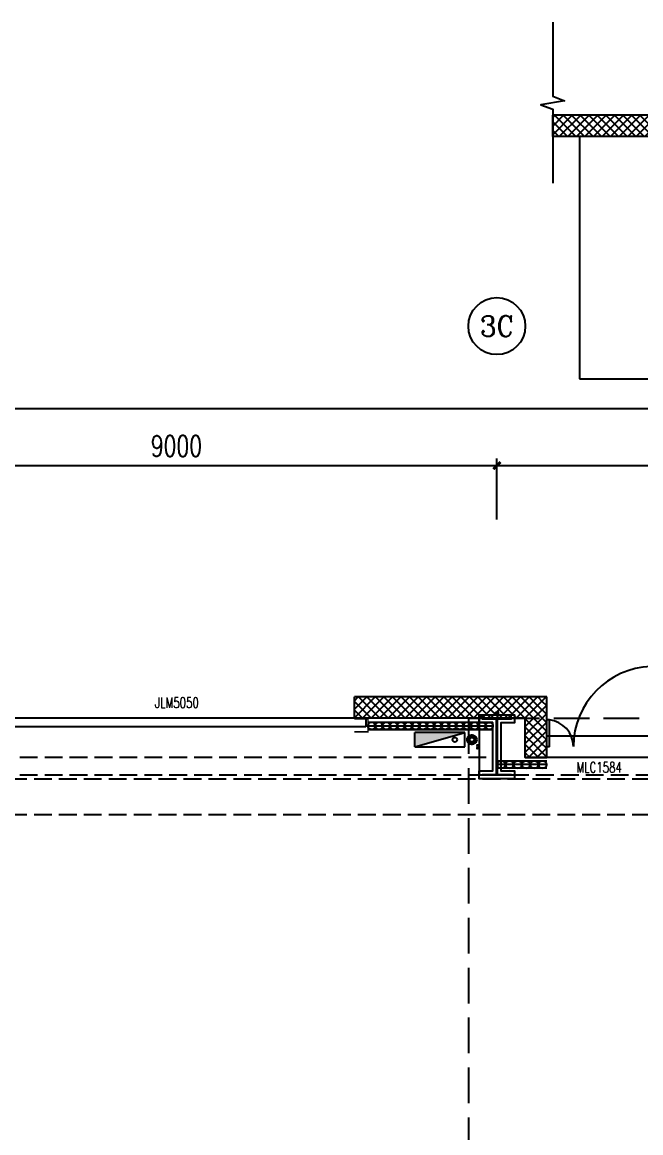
# Model space of a CAD drawing. Extents: x -474411 to 577939, y 0 to 1014176.
# Drawn here: x -153520 to -144832, y 615303 to 630890 of the extents above; entities that cross this region are included whole.
import ezdxf
from ezdxf.enums import TextEntityAlignment as Align

# ---------------------------------------------------------------- set-up
doc = ezdxf.new("R2010")
doc.units = 0
doc.header["$LTSCALE"] = 1000
doc.header["$MEASUREMENT"] = 0
doc.linetypes.add('10平面$0$DASH', pattern=[0.35, 0.25, -0.1])
doc.linetypes.add('DASH', pattern=[0.35, 0.25, -0.1])
doc.layers.get('Defpoints').update_dxf_attribs({"color": 210})
for name, color, linetype in [('10平面$0$WINDOW', 4, 'Continuous'), ('10平面$0$WINDOW_TEXT', 7, 'Continuous'), ('A-AXIS-D', 1, 'Continuous'), ('A-AXIS-DP', 126, 'Continuous'), ('A-AXIS-SYMB', 3, 'Continuous'), ('A-HATCH-2', 251, 'Continuous'), ('A-SFCE', 30, 'Continuous'), ('A-WINDOW', 140, 'Continuous'), ('AS-COLN', 6, 'Continuous'), ('AS-WALL', 40, 'Continuous'), ('AS-结构边线层', 200, 'Continuous'), ('DIM_SYMB', 3, 'Continuous'), ('PUB_HATCH', 8, 'Continuous'), ('PUB_TEXT', 7, 'Continuous'), ('SB_ZF消火栓', 10, 'Continuous')]:
    doc.layers.add(name, color=color, linetype=linetype)
doc.layers.add('LG-ZF消防', color=1, linetype='Continuous', lineweight=60)
doc.styles.add('10平面$0$_TCH_WINDOW', font='SIMPLEX', dxfattribs={"height": 3.5, "bigfont": 'GBCBIG'})
doc.styles.add('_TCH_AXIS', font='COMPLEX', dxfattribs={"bigfont": 'GBCBIG'})
doc.styles.add('_TCH_DIM_T3', font='SIMPLEX', dxfattribs={"width": 0.7058823529411765, "bigfont": 'GBCBIG'})
doc.dimstyles.new('_TCH_ARCH&&10', dxfattribs={"dimtxt": 29.75, "dimasz": 10, "dimexe": 10, "dimexo": 10, "dimgap": 12.625, "dimtad": 1, "dimdec": 0, "dimzin": 0, "dimdsep": 46, "dimtxsty": '_TCH_DIM_T3', "dimblk": 'ARCHTICK', "dimcen": 0.09, "dimclrt": 7, "dimazin": 2, "dimtfac": 1, "dimtdec": 0, "dimtix": 1, "dimtmove": 2, "dimatfit": 3, "dimfxl": 0, "dimtolj": 1, "dimtzin": 0, "dimarcsym": 0})
doc.dimstyles.new('_TCH_ARCH&&100', dxfattribs={"dimtxt": 297.5, "dimasz": 100, "dimexe": 100, "dimexo": 100, "dimgap": 126.25, "dimtad": 1, "dimdec": 0, "dimzin": 0, "dimdsep": 46, "dimtxsty": '_TCH_DIM_T3', "dimblk": 'ARCHTICK', "dimcen": 0.09, "dimclrt": 7, "dimazin": 2, "dimtfac": 1, "dimtdec": 0, "dimtix": 1, "dimtmove": 2, "dimatfit": 3, "dimfxl": 0, "dimtolj": 1, "dimtzin": 0, "dimarcsym": 0})
pattern_1 = [(45, (60, 0), (-60.000060993344, 60.000060993344), []), (135, (60, 0), (-60.000060993344, -60.00006099334399), [])]

# ---------------------------------------------------------------- blocks, each defined once
blk = doc.blocks.new('43243')
at = {"layer": 'AS-结构边线层', "color": 8}
blk.add_lwpolyline([(-131054.5662808516, 594490.0000003761), (-131054.5662690684, 601390.0000004545), (-128054.1844007388, 601389.9999961829), (-128054.1844007388, 621119.7948276863), (-128354.1845132723, 621119.7948276863), (-144354.1845729508, 621119.7948370986), (-144354.1845729506, 620570.0007802901), (-146454.1845523616, 620569.9479983323), (-146454.1845524221, 621119.9479942586), (-155994.1845319238, 621119.9479939769)], dxfattribs=at)
blk = doc.blocks.new('4324324')
at = {"layer": 'A-HATCH-2', "linetype": 'DASH'}
for p, q in [((-294754.1845332207, 620269.9999995283), (-135554.1845319097, 620269.999994776)), ((-294754.1845332207, 619769.9999995284), (-135554.1845319246, 619769.999994776))]:
    blk.add_line(p, q, dxfattribs=at)
blk = doc.blocks.new('_ArchTick')
at = {"color": 0, "linetype": 'ByBlock', "const_width": 0.4}
blk.add_lwpolyline([(-0.5, -0.5), (0.5, 0.5)], dxfattribs=at)
blk = doc.blocks.new('*D1137')
at = {"layer": 'A-AXIS-DP', "color": 0, "lineweight": -2}
for p, q in [((-147054.1845319087, 621129.9999961833), (-147054.1845319087, 621178.7499961833)), ((-147054.1845319087, 621168.7499961833), (-146654.1845319087, 621168.7499961833)), ((-146654.1845319087, 621129.9999961833), (-146654.1845319087, 621178.7499961833))]:
    blk.add_line(p, q, dxfattribs=at)
at = {"layer": 'Defpoints', "color": 0}
for p in [(-146654.1845319087, 621168.7499961833), (-147054.1845319087, 621119.9999961833), (-146654.1845319087, 621119.9999961833)]:
    blk.add_point(p, dxfattribs=at)
at = {"layer": 'A-AXIS-DP', "color": 0, "lineweight": -2, "xscale": 10, "yscale": 10, "zscale": 10, "rotation": 180}
blk.add_blockref('_ArchTick', (-147054.1845319087, 621168.7499961833), dxfattribs=at)
at = {"layer": 'A-AXIS-DP', "color": 0, "lineweight": -2, "xscale": 10, "yscale": 10, "zscale": 10}
blk.add_blockref('_ArchTick', (-146654.1845319087, 621168.7499961833), dxfattribs=at)
at = {"layer": 'A-AXIS-DP', "color": 7, "insert": (-146854.1845319087, 621196.2499961833), "char_height": 29.75, "attachment_point": 5, "style": '_TCH_DIM_T3'}
blk.add_mtext('\\A1;400', dxfattribs=at)
blk = doc.blocks.new('*D1138')
at = {"layer": 'A-AXIS-DP', "color": 0, "lineweight": -2}
for p, q in [((-147064.1845319087, 621119.9999961836), (-147105.4345319089, 621119.9999961836)), ((-147095.4345319089, 620319.9999961836), (-147095.4345319089, 621119.9999961836)), ((-147064.1845319087, 620319.9999961836), (-147105.4345319089, 620319.9999961836))]:
    blk.add_line(p, q, dxfattribs=at)
at = {"layer": 'Defpoints', "color": 0}
for p in [(-147095.4345319089, 621119.9999961836), (-147054.1845319087, 621119.9999961836), (-147054.1845319087, 620319.9999961836)]:
    blk.add_point(p, dxfattribs=at)
at = {"layer": 'A-AXIS-DP', "color": 0, "lineweight": -2, "xscale": 10, "yscale": 10, "zscale": 10}
for p, rotation in [((-147095.4345319089, 621119.9999961836), 90), ((-147095.4345319089, 620319.9999961836), 270)]:
    blk.add_blockref('_ArchTick', p, dxfattribs=dict(at, rotation=rotation))
at = {"layer": 'A-AXIS-DP', "color": 7, "insert": (-147122.9345319087, 620719.9999961834), "char_height": 29.75, "attachment_point": 5, "rotation": 90, "style": '_TCH_DIM_T3'}
blk.add_mtext('\\A1;800', dxfattribs=at)
blk = doc.blocks.new('34242343243')
at = {"color": 8}
for p, q in [((-148664.9999998011, 621063.9480418315), (-148561.6579594223, 621063.9480418318)), ((-148664.999999801, 621013.9480418315), (-148561.6579594221, 621013.9480418318)), ((-148561.6579594223, 621063.9480418318), (-148458.3159190435, 621063.9480418322)), ((-148561.6579594221, 621013.9480418318), (-148458.3159190433, 621013.9480418322)), ((-148458.3159190434, 621063.9480418322), (-148354.9738786646, 621063.9480418325)), ((-148458.3159190433, 621013.9480418322), (-148354.9738786644, 621013.9480418325)), ((-148354.9738786646, 621063.9480418327), (-148251.6318382858, 621063.948041833)), ((-148354.9738786644, 621013.9480418327), (-148251.6318382856, 621013.948041833)), ((-148251.6318382857, 621063.948041833), (-148148.2897979069, 621063.9480418334)), ((-148251.6318382856, 621013.948041833), (-148148.2897979067, 621013.9480418334)), ((-148148.2897979069, 621063.9480418334), (-148044.9477575281, 621063.9480418337)), ((-148148.2897979067, 621013.9480418334), (-148044.9477575279, 621013.9480418337)), ((-148044.9477575281, 621063.9480418337), (-147941.6057171492, 621063.948041834)), ((-148044.9477575279, 621013.9480418337), (-147941.6057171491, 621013.948041834)), ((-147941.6057171492, 621063.948041834), (-147838.2636767704, 621063.9480418344)), ((-147941.605717149, 621013.948041834), (-147838.2636767702, 621013.9480418344)), ((-147838.2636767704, 621063.9480418344), (-147734.9216363915, 621063.9480418348)), ((-147838.2636767702, 621013.9480418344), (-147734.9216363914, 621013.9480418348)), ((-147734.9216363915, 621063.9480418349), (-147631.5795960127, 621063.9480418352)), ((-147734.9216363913, 621013.9480418349), (-147631.5795960125, 621013.9480418352)), ((-147631.5795960127, 621063.9480418352), (-147528.2375556339, 621063.9480418356)), ((-147631.5795960125, 621013.9480418352), (-147528.2375556337, 621013.9480418356)), ((-147528.2375556338, 621063.9480418356), (-147424.895515255, 621063.9480418359)), ((-147528.2375556336, 621013.9480418356), (-147424.8955152548, 621013.9480418359)), ((-147424.895515255, 621063.9480418359), (-147321.5534748762, 621063.9480418363)), ((-147424.8955152548, 621013.9480418359), (-147321.553474876, 621013.9480418363)), ((-147321.5534748762, 621063.9480418363), (-147218.2114344973, 621063.9480418366)), ((-147321.553474876, 621013.9480418363), (-147218.2114344971, 621013.9480418366)), ((-147218.2114344973, 621063.9480418366), (-147114.8693941185, 621063.948041837)), ((-147218.2114344971, 621013.9480418366), (-147114.8693941183, 621013.948041837)), ((-147114.8693941185, 621063.9480418371), (-147011.5273537396, 621063.9480418374)), ((-147114.8693941183, 621013.9480418371), (-147011.5273537395, 621013.9480418374)), ((-147011.5273537396, 621063.9480418374), (-146908.1853133608, 621063.9480418378)), ((-147011.5273537394, 621013.9480418374), (-146908.1853133606, 621013.9480418378)), ((-148664.9999998008, 620963.9480418315), (-148561.6579594219, 620963.9480418318)), ((-148561.657959422, 620963.9480418318), (-148458.3159190431, 620963.9480418322)), ((-148458.3159190431, 620963.9480418322), (-148354.9738786642, 620963.9480418325)), ((-148354.9738786643, 620963.9480418327), (-148251.6318382854, 620963.948041833)), ((-148251.6318382854, 620963.948041833), (-148148.2897979065, 620963.9480418334)), ((-148148.2897979066, 620963.9480418334), (-148044.9477575277, 620963.9480418337)), ((-148044.9477575277, 620963.9480418337), (-147941.6057171489, 620963.948041834)), ((-147941.6057171489, 620963.948041834), (-147838.26367677, 620963.9480418344)), ((-147838.26367677, 620963.9480418344), (-147734.9216363912, 620963.9480418348)), ((-147734.9216363912, 620963.9480418349), (-147631.5795960123, 620963.9480418352)), ((-147631.5795960123, 620963.9480418352), (-147528.2375556335, 620963.9480418356)), ((-147528.2375556335, 620963.9480418356), (-147424.8955152546, 620963.9480418359)), ((-147424.8955152546, 620963.9480418359), (-147321.5534748758, 620963.9480418363)), ((-147321.5534748758, 620963.9480418363), (-147218.2114344969, 620963.9480418366)), ((-147218.2114344969, 620963.9480418366), (-147114.8693941181, 620963.948041837)), ((-147114.8693941181, 620963.9480418371), (-147011.5273537392, 620963.9480418374)), ((-147011.5273537392, 620963.9480418374), (-146908.1853133604, 620963.9480418378)), ((-146734.1845387727, 620519.9480298463), (-146850.1845319087, 620519.9480298463)), ((-146734.1845387727, 620469.9480298463), (-146850.1845319087, 620469.9480298463)), ((-146734.1845387727, 620419.9480298463), (-146850.1845319087, 620419.9480298463)), ((-146618.1845456367, 620519.9480298463), (-146734.1845387727, 620519.9480298463)), ((-146618.1845456367, 620469.9480298463), (-146734.1845387727, 620469.9480298463)), ((-146618.1845456367, 620419.9480298463), (-146734.1845387727, 620419.9480298463)), ((-146502.1845525007, 620519.9480298463), (-146618.1845456367, 620519.9480298463)), ((-146502.1845525007, 620469.9480298463), (-146618.1845456367, 620469.9480298463)), ((-146502.1845525007, 620419.9480298463), (-146618.1845456367, 620419.9480298463)), ((-146386.1845593648, 620519.9480298463), (-146502.1845525008, 620519.9480298463)), ((-146386.1845593648, 620469.9480298463), (-146502.1845525008, 620469.9480298463)), ((-146386.1845593648, 620419.9480298463), (-146502.1845525008, 620419.9480298463)), ((-146270.1845662288, 620519.9480298463), (-146386.1845593648, 620519.9480298463)), ((-146270.1845662288, 620469.9480298463), (-146386.1845593648, 620469.9480298463)), ((-146270.1845662288, 620419.9480298463), (-146386.1845593648, 620419.9480298463)), ((-146154.1845730928, 620519.9480298463), (-146270.1845662288, 620519.9480298463)), ((-146154.1845730928, 620469.9480298463), (-146270.1845662288, 620469.9480298463)), ((-146154.1845730928, 620419.9480298463), (-146270.1845662288, 620419.9480298463))]:
    blk.add_line(p, q, dxfattribs=at)
for centre in [(-148613.3289796115, 621013.9480418317), (-148509.9869392327, 621013.9480418321), (-148406.6448988538, 621013.9480418324), (-148303.302858475, 621013.9480418329), (-148199.9608180962, 621013.9480418332), (-148096.6187777173, 621013.9480418336), (-147993.2767373385, 621013.9480418339), (-147889.9346969596, 621013.9480418343), (-147786.5926565808, 621013.9480418346), (-147683.2506162019, 621013.9480418351), (-147579.9085758231, 621013.9480418355), (-147476.5665354442, 621013.9480418358), (-147373.2244950654, 621013.9480418361), (-147269.8824546866, 621013.9480418365), (-147166.5404143077, 621013.9480418368), (-147063.1983739289, 621013.9480418373), (-146959.85633355, 621013.9480418377)]:
    blk.add_ellipse(centre, major_axis=(51.67102018941659, 3.702741030650649e-11), ratio=0.9676603987439973, dxfattribs=at)
at = {"color": 8, "extrusion": (0, 0, -1)}
for centre in [(-146792.1845353407, 620469.9480298463), (-146676.1845422047, 620469.9480298463), (-146560.1845490687, 620469.9480298463), (-146444.1845559328, 620469.9480298463), (-146328.1845627968, 620469.9480298463), (-146212.1845696608, 620469.9480298463)]:
    blk.add_ellipse(centre, major_axis=(-57.999996567989, 6.632893828994814e-10), ratio=0.8620690165281094, dxfattribs=at)
at = {"layer": 'A-SFCE', "color": 8, "const_width": 20}
blk.add_lwpolyline([(-148854.9999998369, 621109.9479863527), (-148664.9999998008, 621109.9479863527), (-148664.9999998008, 620929.9479860798), (-148854.9999998008, 620929.9479860798)], dxfattribs=at)
blk = doc.blocks.new('234243242332')
at = {"layer": 'SB_ZF消火栓'}
blk.add_hatch(color=8, dxfattribs=at).paths.add_polyline_path([(-147304.1845311042, 620920.0519845004), (-148004.1845311042, 620920.0519845004), (-148004.1845311042, 620720.0519845004)])
at = {"layer": 'LG-ZF消防', "color": 8}
blk.add_circle((-147204.1845317099, 620820.051984699), 50, dxfattribs=at)
at = {"layer": 'SB_ZF消火栓', "color": 8}
for p, q in [((-147304.1845311042, 620920.0519845004), (-148004.1845311042, 620920.0519845004)), ((-148004.1845311042, 620720.0519845004), (-148004.1845311042, 620920.0519845004)), ((-148004.1845311042, 620720.0519845004), (-147304.1845311042, 620920.0519845004)), ((-147304.1845311042, 620720.0519845004), (-147304.1845311042, 620920.0519845004)), ((-148004.1845311042, 620720.0519845004), (-147304.1845311042, 620720.0519845004))]:
    blk.add_line(p, q, dxfattribs=at)
blk.add_circle((-147444.1845311042, 620820.0519845004), 32.5, dxfattribs=at)
blk = doc.blocks.new('10平面$0$$DorLib2D$00000126')
at = {"color": 0, "linetype": 'Continuous'}
for p, q in [((-0.5319999999956053, 0.5), (-0.5319999999956053, 0.900000000000091)), ((0.5320000000047003, 0.900000000000091), (0.5320000000047003, 0.5000000000002274))]:
    blk.add_line(p, q, dxfattribs=at)
at = {"color": 0, "linetype": '10平面$0$DASH'}
for p, q in [((-0.5319999999956053, 0.900000000000091), (0.5320000000047003, 0.900000000000091)), ((-0.5319999999956053, 0.5), (0.5320000000047003, 0.5000000000002274))]:
    blk.add_line(p, q, dxfattribs=at)
blk = doc.blocks.new('DOOR2DLIB$SYSLIB$00000123')
at = {"color": 0}
for p, q in [((0.4750000000000032, -0.001447885298549778), (0.4750000000000032, 0.7521225008925327)), ((0.4750000000000032, 0.7521225008925327), (0.5000000000000036, 0.7521225008925363)), ((0.5000000000000036, -0.001447885298549778), (0.5000000000000036, 0.7521225008925363)), ((-0.4999999999999982, -3.552713678800501e-15), (-0.5, 0.252035990386009)), ((-0.4750000000000014, 0.252035990386009), (-0.5, 0.252035990386009)), ((-0.4749999999999996, -3.552713678800501e-15), (-0.4750000000000014, 0.252035990386009)), ((-0.4749999999999996, -3.552713678800501e-15), (-0.4999999999999947, -3.552713678800501e-15)), ((0.4750000000000032, -0.001447885298549778), (0.4999999999999929, -0.001447885298549778))]:
    blk.add_line(p, q, dxfattribs=at)
for centre, radius, start, end in [((0.5046168020419071, -0.001920809357812914), 0.7546247204382253, 92.24926861260724, 179.7237749158362), ((-0.5007908120542499, 0.002572563917482285), 0.2507930763238999, 359.7898704778746, 84.09743784757413)]:
    blk.add_arc(centre, radius, start, end, dxfattribs=at)
blk = doc.blocks.new('*D661')
at = {"layer": 'A-AXIS-D', "color": 0, "lineweight": -2}
for p, q in [((-155854.1845319086, 623909.7757847016), (-155854.1845319086, 624767.7851431748)), ((-146854.1845319087, 623909.7757847016), (-146854.1845319087, 624767.7851431748)), ((-155854.1845319086, 624667.7851431748), (-146854.1845319087, 624667.7851431748))]:
    blk.add_line(p, q, dxfattribs=at)
at = {"layer": 'Defpoints', "color": 0}
for p in [(-146854.1845319087, 624667.7851431748), (-155854.1845319086, 623809.7757847016), (-146854.1845319087, 623809.7757847016)]:
    blk.add_point(p, dxfattribs=at)
at = {"layer": 'A-AXIS-D', "color": 0, "lineweight": -2, "xscale": 100, "yscale": 100, "zscale": 100, "rotation": 180}
blk.add_blockref('_ArchTick', (-155854.1845319086, 624667.7851431748), dxfattribs=at)
at = {"layer": 'A-AXIS-D', "color": 0, "lineweight": -2, "xscale": 100, "yscale": 100, "zscale": 100}
blk.add_blockref('_ArchTick', (-146854.1845319087, 624667.7851431748), dxfattribs=at)
at = {"layer": 'A-AXIS-D', "color": 7, "insert": (-151354.1845319087, 624942.7851431748), "char_height": 297.5, "attachment_point": 5, "style": '_TCH_DIM_T3'}
blk.add_mtext('\\A1;9000', dxfattribs=at)
blk = doc.blocks.new('*D662')
at = {"layer": 'A-AXIS-D', "color": 0, "lineweight": -2}
for p, q in [((-146854.1845319087, 623909.7757847016), (-146854.1845319087, 624767.7851431748)), ((-137854.1845319087, 623909.7757847016), (-137854.1845319087, 624767.7851431748)), ((-146854.1845319087, 624667.7851431748), (-137854.1845319087, 624667.7851431748))]:
    blk.add_line(p, q, dxfattribs=at)
at = {"layer": 'Defpoints', "color": 0}
for p in [(-137854.1845319087, 624667.7851431748), (-146854.1845319087, 623809.7757847016), (-137854.1845319087, 623809.7757847016)]:
    blk.add_point(p, dxfattribs=at)
at = {"layer": 'A-AXIS-D', "color": 0, "lineweight": -2, "xscale": 100, "yscale": 100, "zscale": 100, "rotation": 180}
blk.add_blockref('_ArchTick', (-146854.1845319087, 624667.7851431748), dxfattribs=at)
at = {"layer": 'A-AXIS-D', "color": 0, "lineweight": -2, "xscale": 100, "yscale": 100, "zscale": 100}
blk.add_blockref('_ArchTick', (-137854.1845319087, 624667.7851431748), dxfattribs=at)
at = {"layer": 'A-AXIS-D', "color": 7, "insert": (-142354.1845319087, 624942.7851431748), "char_height": 297.5, "attachment_point": 5, "style": '_TCH_DIM_T3'}
blk.add_mtext('\\A1;9000', dxfattribs=at)
blk = doc.blocks.new('*D682')
at = {"layer": 'A-AXIS-D', "color": 0, "lineweight": -2}
for p, q in [((-313754.1845321901, 624009.7757847016), (-313754.1845321901, 625567.7851431748)), ((-128054.1845397836, 624009.7757847016), (-128054.1845397836, 625567.7851431748)), ((-313754.1845321901, 625467.7851431748), (-128054.1845397836, 625467.7851431748))]:
    blk.add_line(p, q, dxfattribs=at)
at = {"layer": 'Defpoints', "color": 0}
for p in [(-128054.1845397836, 625467.7851431748), (-313754.1845321901, 623909.7757847016), (-128054.1845397836, 623909.7757847016)]:
    blk.add_point(p, dxfattribs=at)
at = {"layer": 'A-AXIS-D', "color": 0, "lineweight": -2, "xscale": 100, "yscale": 100, "zscale": 100, "rotation": 180}
blk.add_blockref('_ArchTick', (-313754.1845321901, 625467.7851431748), dxfattribs=at)
at = {"layer": 'A-AXIS-D', "color": 0, "lineweight": -2, "xscale": 100, "yscale": 100, "zscale": 100}
blk.add_blockref('_ArchTick', (-128054.1845397836, 625467.7851431748), dxfattribs=at)
at = {"layer": 'A-AXIS-D', "color": 7, "insert": (-220904.1845359868, 625742.7851431748), "char_height": 297.5, "attachment_point": 5, "style": '_TCH_DIM_T3'}
blk.add_mtext('\\A1;185700', dxfattribs=at)
blk = doc.blocks.new('42343')
at = {"layer": 'A-HATCH-2', "color": 8}
blk.add_lwpolyline([(-147104.1845319087, 621169.9999961833), (-146604.1845319087, 621169.9999961833), (-146604.1845319087, 621057.9999961833), (-146800.1845319087, 621057.9999961833), (-146800.1845319087, 620381.9999961833), (-146604.1845319087, 620381.9999961833), (-146604.1845319087, 620269.9999961833), (-147104.1845319087, 620269.9999961833), (-147104.1845319087, 620381.9999961833), (-146908.1845319087, 620381.9999961833), (-146908.1845319087, 621057.9999961833), (-147104.1845319087, 621057.9999961833)], close=True, dxfattribs=at)
at = {"layer": 'AS-COLN', "color": 8}
blk.add_lwpolyline([(-147054.1845319087, 621119.9999961833), (-146654.1845319087, 621119.9999961833), (-146654.1845319087, 621107.9999961833), (-146850.1845319087, 621107.9999961833), (-146850.1845319087, 620331.9999961833), (-146654.1845319087, 620331.9999961833), (-146654.1845319087, 620319.9999961833), (-147054.1845319087, 620319.9999961833), (-147054.1845319087, 620331.9999961833), (-146858.1845319087, 620331.9999961833), (-146858.1845319087, 621107.9999961833), (-147054.1845319087, 621107.9999961833)], close=True, dxfattribs=at)
at = {"layer": 'A-AXIS-DP', "color": 8}
for p1, p2, distance, picture, middle in [((-147054.1845319087, 621119.9999961833), (-146654.1845319087, 621119.9999961833), 48.75, '*D1137', (-146854.1845319087, 621196.2499961833)), ((-147054.1845319087, 620319.9999961833), (-147054.1845319087, 621119.9999961833), 41.25000000020373, '*D1138', (-147122.9345319087, 620719.9999961834))]:
    dim = blk.add_aligned_dim(p1=p1, p2=p2, distance=distance, dimstyle='_TCH_ARCH&&10', dxfattribs=at)
    dim.commit()
    dim.dimension.update_dxf_attribs({"geometry": picture, "text_midpoint": middle})

msp = doc.modelspace()

# ---------------------------------------------------------------- hatches: boundary and pattern name
at = {"layer": 'PUB_HATCH'}
h = msp.add_hatch(dxfattribs=at)
h.set_pattern_fill('多孔材料', color=8, scale=30, style=0)
h.set_pattern_definition(pattern_1)
h.paths.add_polyline_path([(-140294.1845319252, 629284.1654819548), (-140294.184531892, 629584.1654819548), (-146069.9999999834, 629584.1654825936), (-146070.0000000166, 629284.1654825936)])
h = msp.add_hatch(dxfattribs=at)
h.set_pattern_fill('多孔材料', color=8, scale=30, style=0)
h.set_pattern_definition(pattern_1)
h.paths.add_polyline_path([(-146454.1845526852, 621119.9479942586), (-146154.18455284, 621419.9479942945), (-148854.1845319019, 621419.9479939947), (-148854.1845318688, 621119.9479939947)])
h = msp.add_hatch(dxfattribs=at)
h.set_pattern_fill('多孔材料', color=8, scale=30, style=0)
h.set_pattern_definition(pattern_1)
h.paths.add_polyline_path([(-146454.1845523616, 620569.9479983323), (-146154.1845525165, 620869.9479983294), (-146154.18455284, 621419.9479942945), (-146454.1845526852, 621119.9479942586)])
h = msp.add_hatch(dxfattribs=at)
h.set_pattern_fill('多孔材料', color=8, scale=30, style=0)
h.set_pattern_definition(pattern_1)
h.paths.add_polyline_path([(-146454.1845523616, 620569.9479983323), (-146154.1845731497, 620569.9479983291), (-146154.1845525165, 620869.9479983294)])

# ---------------------------------------------------------------- linework, layer by layer
at = {"color": 8, "linetype": 'DASH', "ltscale": 2}
msp.add_lwpolyline([(-147254.1844914448, 602369.9999961833), (-128054.1845165166, 602369.9999961833), (-128054.1845165166, 621119.7948276863), (-147254.1844914448, 621119.7948276863)], close=True, dxfattribs=at)
at = {"layer": '10平面$0$WINDOW', "color": 8}
msp.add_line((-144654.1845731458, 620869.9479983331), (-146154.1845731458, 620869.9479983343), dxfattribs=at)
at = {"layer": 'A-AXIS-D', "color": 8}
msp.add_circle((-146854.1845319083, 626623.9603095632), 400, dxfattribs=at)
at = {"layer": 'A-AXIS-SYMB', "color": 8}
msp.add_lwpolyline([(-146070, 630890), (-146070, 629850), (-145902, 629788.8530006433), (-146238, 629729.6071351253), (-146070, 629670), (-146070, 628630)], dxfattribs=at)
at = {"layer": 'A-SFCE', "color": 8, "linetype": 'DASH'}
for p, q in [((-147004.1837504639, 620570.0007802893), (-164704.1837504639, 620570.0007802845)), ((-147004.1837504639, 620320.0007802894), (-164704.1837504639, 620320.0007802846)), ((-138004.1837504639, 620320.0007802919), (-146704.1837504639, 620320.0007802895))]:
    msp.add_line(p, q, dxfattribs=at)
at = {"layer": 'A-SFCE', "color": 8}
msp.add_lwpolyline([(-145694.1845319084, 625884.1654780593), (-139194.1845319086, 625884.1654780593), (-139194.1845319086, 629284.1654818772), (-145694.1845319084, 629284.1654818772)], close=True, dxfattribs=at)
at = {"layer": 'AS-WALL', "color": 8}
for p, q in [((-140294.184531892, 629584.1654819548), (-146069.9999999834, 629584.1654825936)), ((-146070.0000000166, 629284.1654825936), (-146069.9999999834, 629584.1654825936)), ((-140294.1845319252, 629284.1654819548), (-146070.0000000166, 629284.1654825936)), ((-146154.18455284, 621419.9479942945), (-148854.1845319019, 621419.9479939947)), ((-148854.1845318688, 621119.9479939947), (-148854.1845319019, 621419.9479939947)), ((-146154.1845525165, 620869.9479983294), (-146154.18455284, 621419.9479942945)), ((-146454.1845526852, 621119.9479942586), (-148854.1845318688, 621119.9479939947)), ((-146454.1845523616, 620569.9479983323), (-146454.1845526852, 621119.9479942586)), ((-146154.1845731497, 620569.9479983291), (-146154.1845731494, 620869.9479983372)), ((-146454.1845523616, 620569.9479983323), (-146154.1845731497, 620569.9479983291))]:
    msp.add_line(p, q, dxfattribs=at)

# ---------------------------------------------------------------- block references
at = {"layer": '10平面$0$WINDOW', "color": 8}
ref = msp.add_blockref('DOOR2DLIB$SYSLIB$00000123', (-145404.1845731459, 620719.9479983337), dxfattribs=dict(at, xscale=-1500, yscale=-1500, zscale=300, rotation=179.9999999999555))
ref.add_attrib('A', 'MLC1584', (-145736.6845731462, 620358.0730223546), dxfattribs={"layer": '10平面$0$WINDOW_TEXT', "ltscale": 500, "height": 148.75, "rotation": 359.9999999999555, "style": '10平面$0$_TCH_WINDOW', "width": 0.7058823529411765})
ref = msp.add_blockref('10平面$0$$DorLib2D$00000126', (-151354.1845318545, 621269.9479939647), dxfattribs=dict(at, xscale=5000, yscale=300, zscale=300, rotation=180))
ref.add_attrib('A', 'JLM5050', (-151655.3792410991, 621265.572993922), dxfattribs={"layer": '10平面$0$WINDOW_TEXT', "ltscale": 500, "height": 148.75, "style": '10平面$0$_TCH_WINDOW', "width": 0.7058823529411765})
at = {"layer": 'A-WINDOW', "color": 8}
for name, p in [('43243', (0, 0)), ('42343', (5.820766091346741e-11, 0)), ('4324324', (0, 0))]:
    msp.add_blockref(name, p, dxfattribs=at)
at = {"layer": 'DIM_SYMB', "color": 8}
msp.add_blockref('34242343243', (0, 0), dxfattribs=at)
at = {"layer": 'SB_ZF消火栓', "color": 8, "linetype": 'Continuous'}
msp.add_blockref('234243242332', (-2.91038304567337e-11, 0), dxfattribs=at)

# ---------------------------------------------------------------- texts
at = {"layer": 'PUB_TEXT', "color": 8, "style": '_TCH_AXIS'}
msp.add_text('3C', height=294.2760132042729, dxfattribs=at).set_placement((-147092.4079711689, 626476.822302961), (-146615.9610926477, 626476.822302961), align=Align.FIT)

# ---------------------------------------------------------------- dimensions: what is measured, and where the dimension line sits
at = {"layer": 'A-AXIS-D', "color": 8}
for base, p1, p2, picture, middle in [((-128054.1845397836, 625467.7851431748), (-313754.1845321901, 623909.7757847016), (-128054.1845397836, 623909.7757847016), '*D682', (-220904.1845359868, 625742.7851431748)), ((-146854.1845319087, 624667.7851431748), (-155854.1845319086, 623809.7757847016), (-146854.1845319087, 623809.7757847016), '*D661', (-151354.1845319087, 624942.7851431748)), ((-137854.1845319087, 624667.7851431748), (-146854.1845319087, 623809.7757847016), (-137854.1845319087, 623809.7757847016), '*D662', (-142354.1845319087, 624942.7851431748))]:
    dim = msp.add_linear_dim(base=base, p1=p1, p2=p2, angle=0, dimstyle='_TCH_ARCH&&100', override={"dimgap": 0}, dxfattribs=at)
    dim.commit()
    dim.dimension.update_dxf_attribs({"geometry": picture, "text_midpoint": middle, "dimtype": 161})

doc.saveas('drawing.dxf')
